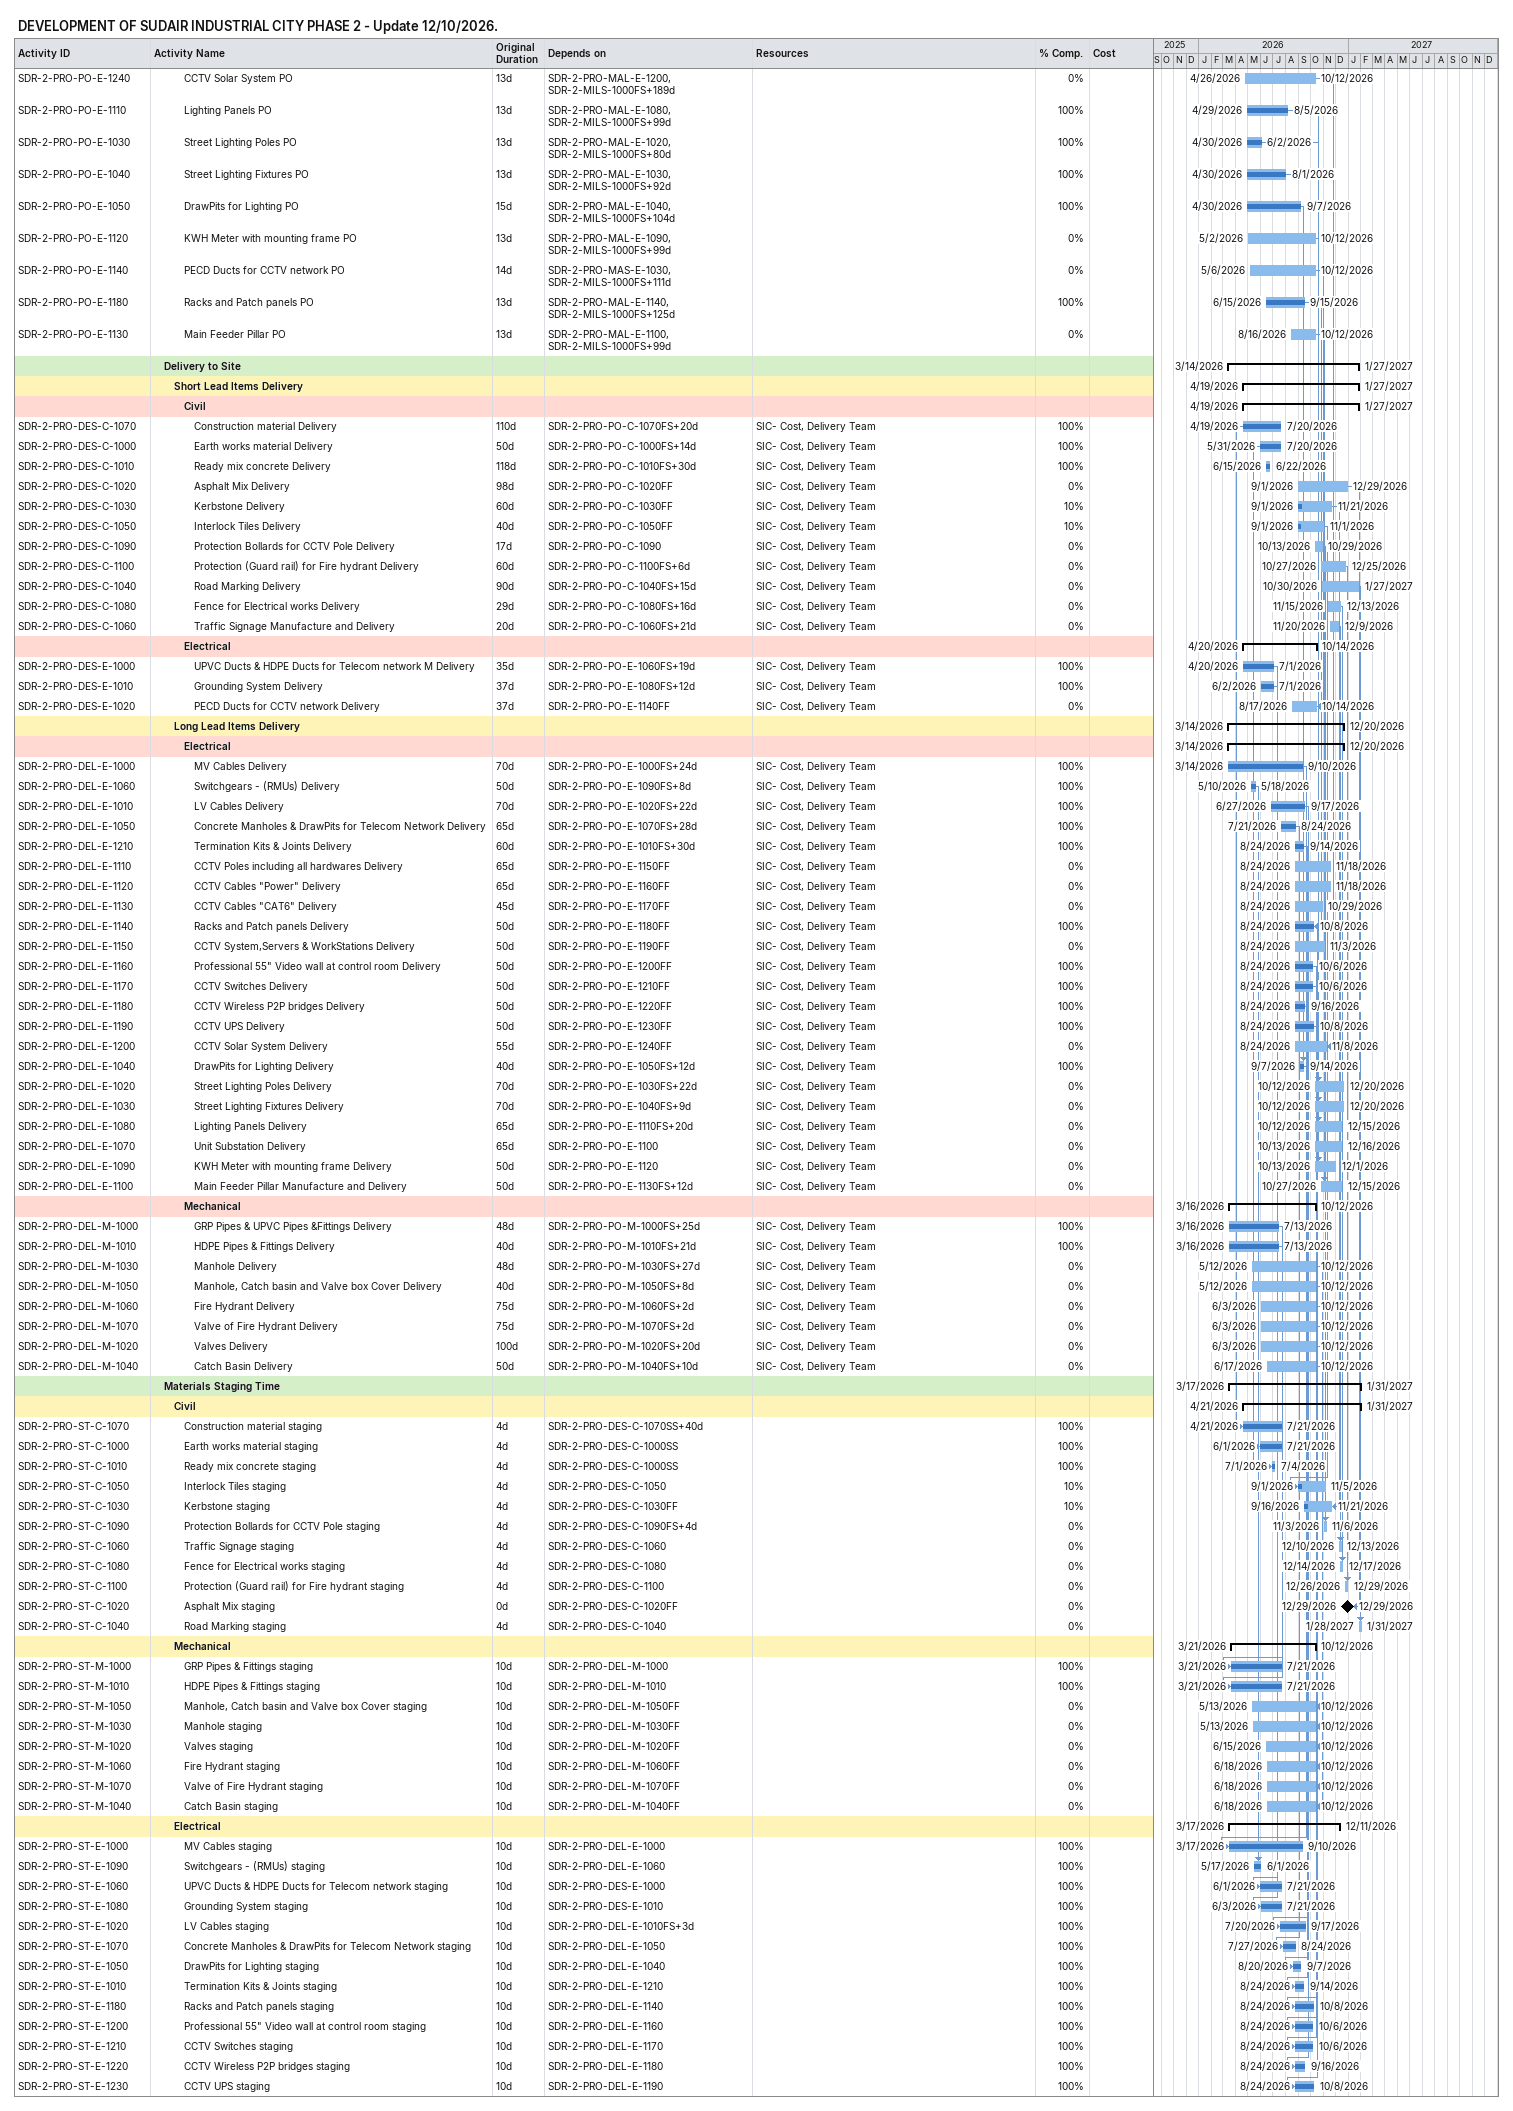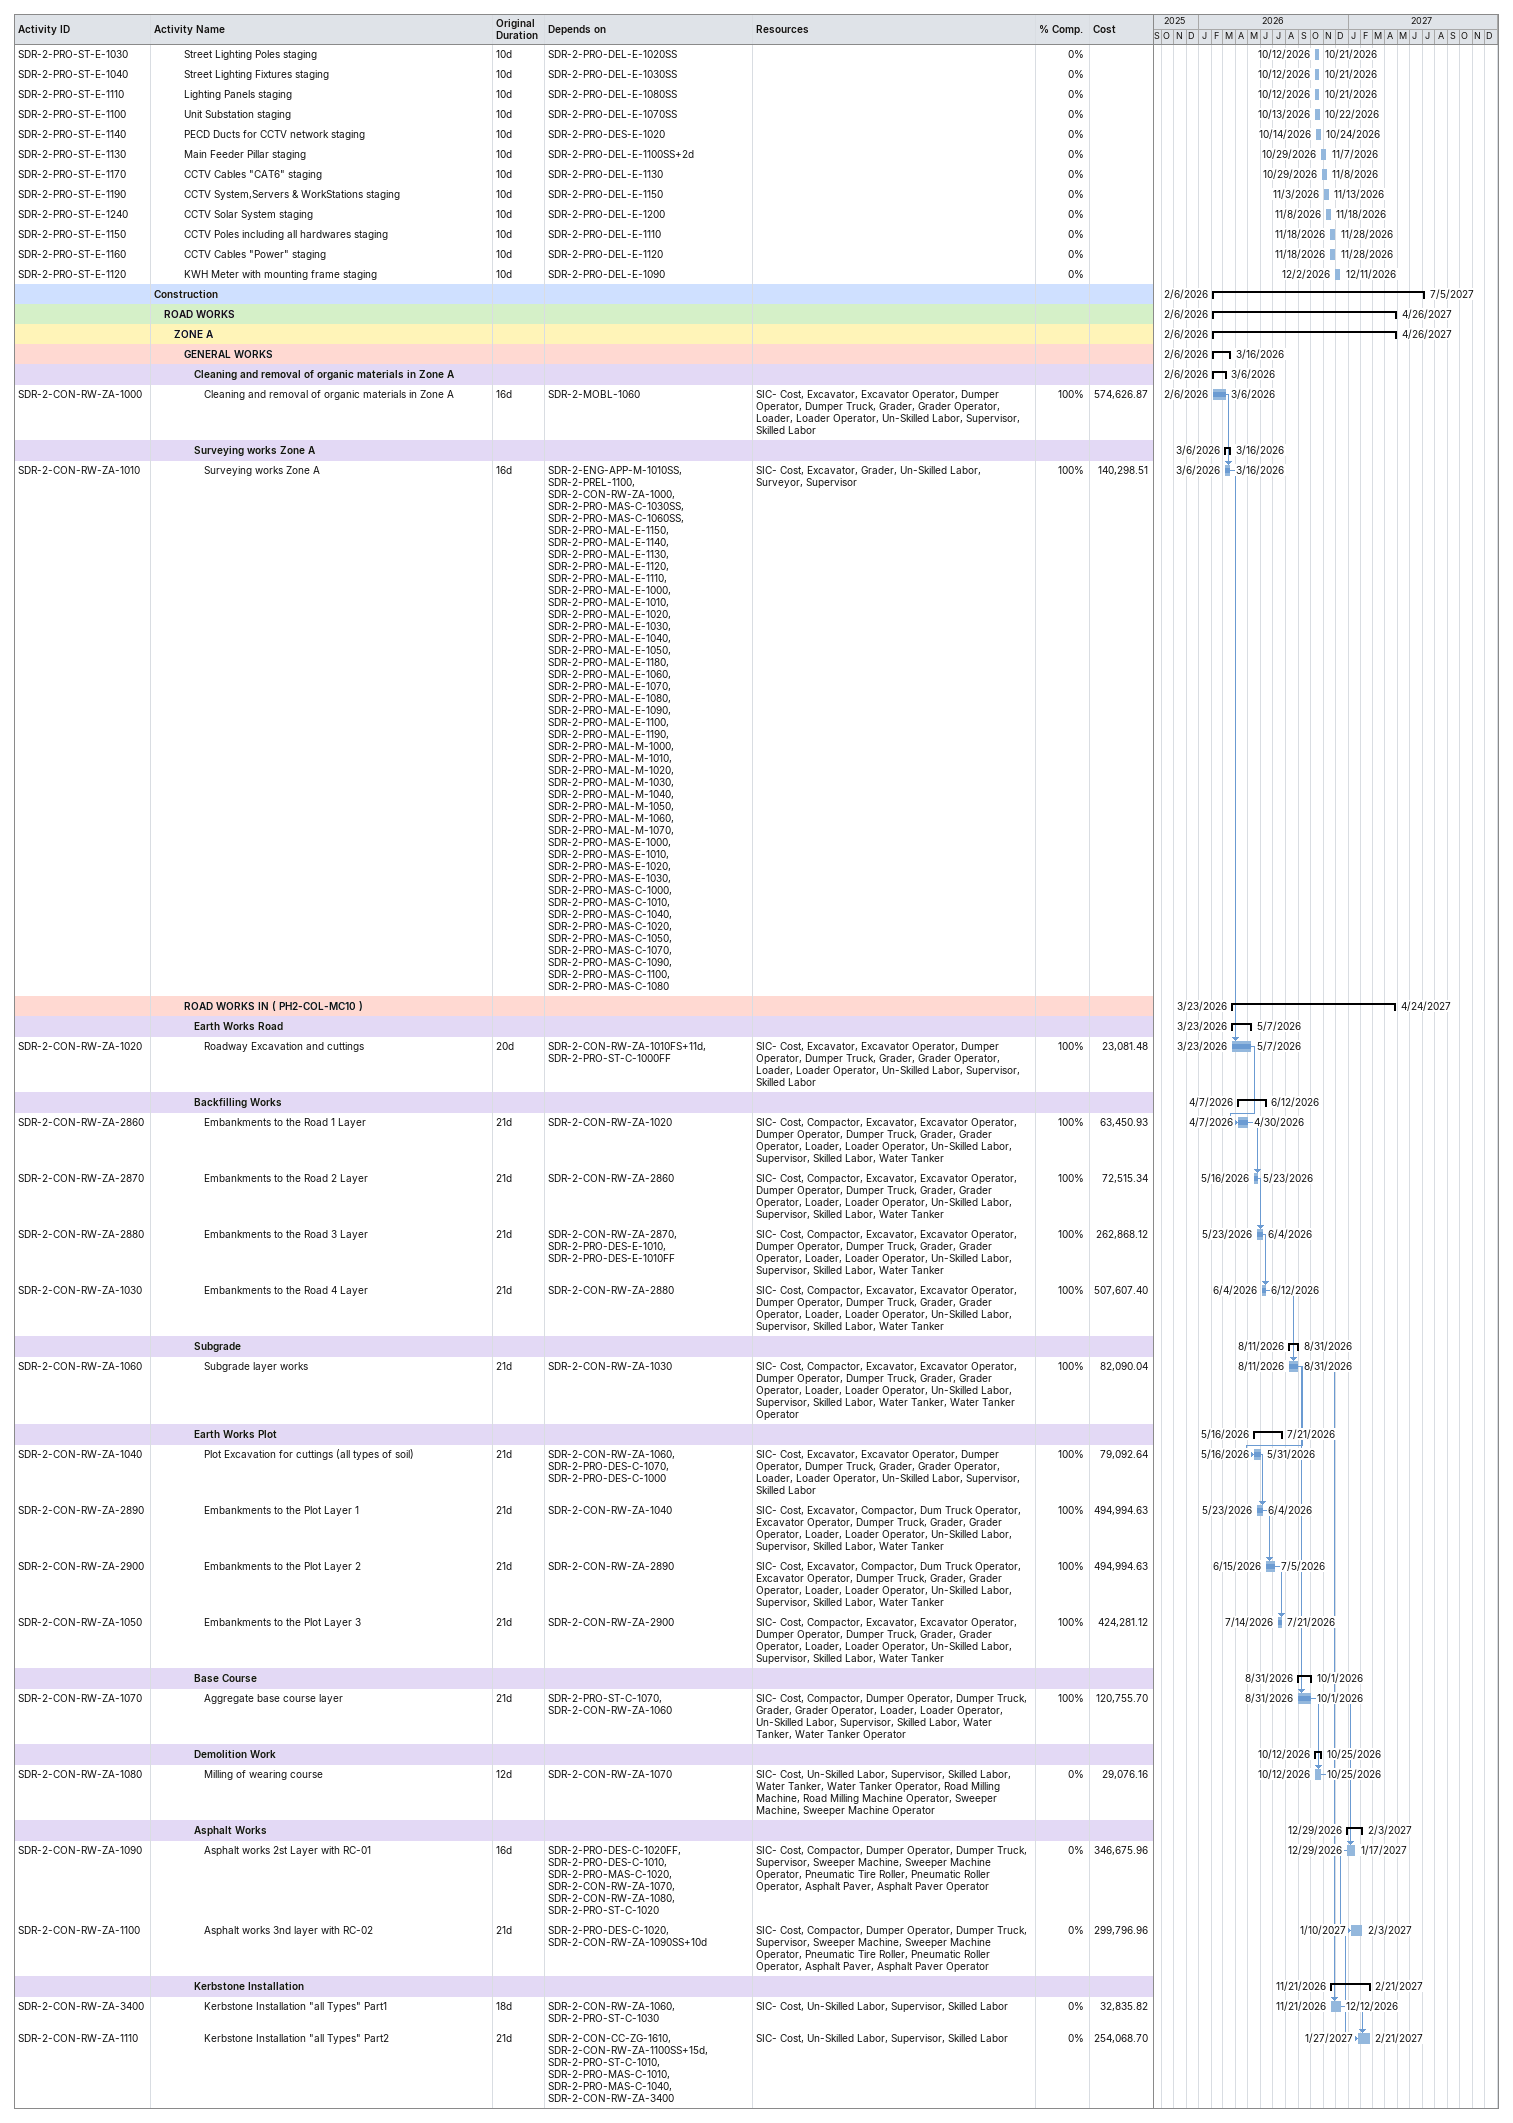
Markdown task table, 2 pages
DEVELOPMENT OF SUDAIR INDUSTRIAL CITY PHASE 2 - Update 12/10/2026.

| ID | Level | Task | Original duration | Start | Finish | Predecessors | Resources | % complete | Cost |
|---|---|---|---|---|---|---|---|---|---|
| SDR-2-PRO-PO-E-1240 | 4 | CCTV Solar System PO | 13d | 2026-04-26 | 2026-10-12 | SDR-2-PRO-MAL-E-1200, SDR-2-MILS-1000FS+189d |  | 0 |  |
| SDR-2-PRO-PO-E-1110 | 4 | Lighting Panels PO | 13d | 2026-04-29 | 2026-08-05 | SDR-2-PRO-MAL-E-1080, SDR-2-MILS-1000FS+99d |  | 100 |  |
| SDR-2-PRO-PO-E-1030 | 4 | Street Lighting Poles PO | 13d | 2026-04-30 | 2026-06-02 | SDR-2-PRO-MAL-E-1020, SDR-2-MILS-1000FS+80d |  | 100 |  |
| SDR-2-PRO-PO-E-1040 | 4 | Street Lighting Fixtures PO | 13d | 2026-04-30 | 2026-08-01 | SDR-2-PRO-MAL-E-1030, SDR-2-MILS-1000FS+92d |  | 100 |  |
| SDR-2-PRO-PO-E-1050 | 4 | DrawPits for Lighting PO | 15d | 2026-04-30 | 2026-09-07 | SDR-2-PRO-MAL-E-1040, SDR-2-MILS-1000FS+104d |  | 100 |  |
| SDR-2-PRO-PO-E-1120 | 4 | KWH Meter with mounting frame PO | 13d | 2026-05-02 | 2026-10-12 | SDR-2-PRO-MAL-E-1090, SDR-2-MILS-1000FS+99d |  | 0 |  |
| SDR-2-PRO-PO-E-1140 | 4 | PECD Ducts for CCTV network PO | 14d | 2026-05-06 | 2026-10-12 | SDR-2-PRO-MAS-E-1030, SDR-2-MILS-1000FS+111d |  | 0 |  |
| SDR-2-PRO-PO-E-1180 | 4 | Racks and Patch panels PO | 13d | 2026-06-15 | 2026-09-15 | SDR-2-PRO-MAL-E-1140, SDR-2-MILS-1000FS+125d |  | 100 |  |
| SDR-2-PRO-PO-E-1130 | 4 | Main Feeder Pillar PO | 13d | 2026-08-16 | 2026-10-12 | SDR-2-PRO-MAL-E-1100, SDR-2-MILS-1000FS+99d |  | 0 |  |
|  | 2 | **Delivery to Site** |  | 2026-03-14 | 2027-01-27 |  |  |  |  |
|  | 3 | **Short Lead Items Delivery** |  | 2026-04-19 | 2027-01-27 |  |  |  |  |
|  | 4 | **Civil** |  | 2026-04-19 | 2027-01-27 |  |  |  |  |
| SDR-2-PRO-DES-C-1070 | 5 | Construction material Delivery | 110d | 2026-04-19 | 2026-07-20 | SDR-2-PRO-PO-C-1070FS+20d | SIC- Cost, Delivery Team | 100 |  |
| SDR-2-PRO-DES-C-1000 | 5 | Earth works material Delivery | 50d | 2026-05-31 | 2026-07-20 | SDR-2-PRO-PO-C-1000FS+14d | SIC- Cost, Delivery Team | 100 |  |
| SDR-2-PRO-DES-C-1010 | 5 | Ready mix concrete Delivery | 118d | 2026-06-15 | 2026-06-22 | SDR-2-PRO-PO-C-1010FS+30d | SIC- Cost, Delivery Team | 100 |  |
| SDR-2-PRO-DES-C-1020 | 5 | Asphalt Mix Delivery | 98d | 2026-09-01 | 2026-12-29 | SDR-2-PRO-PO-C-1020FF | SIC- Cost, Delivery Team | 0 |  |
| SDR-2-PRO-DES-C-1030 | 5 | Kerbstone Delivery | 60d | 2026-09-01 | 2026-11-21 | SDR-2-PRO-PO-C-1030FF | SIC- Cost, Delivery Team | 10 |  |
| SDR-2-PRO-DES-C-1050 | 5 | Interlock Tiles Delivery | 40d | 2026-09-01 | 2026-11-01 | SDR-2-PRO-PO-C-1050FF | SIC- Cost, Delivery Team | 10 |  |
| SDR-2-PRO-DES-C-1090 | 5 | Protection Bollards for CCTV Pole Delivery | 17d | 2026-10-13 | 2026-10-29 | SDR-2-PRO-PO-C-1090 | SIC- Cost, Delivery Team | 0 |  |
| SDR-2-PRO-DES-C-1100 | 5 | Protection (Guard rail) for Fire hydrant Delivery | 60d | 2026-10-27 | 2026-12-25 | SDR-2-PRO-PO-C-1100FS+6d | SIC- Cost, Delivery Team | 0 |  |
| SDR-2-PRO-DES-C-1040 | 5 | Road Marking Delivery | 90d | 2026-10-30 | 2027-01-27 | SDR-2-PRO-PO-C-1040FS+15d | SIC- Cost, Delivery Team | 0 |  |
| SDR-2-PRO-DES-C-1080 | 5 | Fence for Electrical works Delivery | 29d | 2026-11-15 | 2026-12-13 | SDR-2-PRO-PO-C-1080FS+16d | SIC- Cost, Delivery Team | 0 |  |
| SDR-2-PRO-DES-C-1060 | 5 | Traffic Signage Manufacture and Delivery | 20d | 2026-11-20 | 2026-12-09 | SDR-2-PRO-PO-C-1060FS+21d | SIC- Cost, Delivery Team | 0 |  |
|  | 4 | **Electrical** |  | 2026-04-20 | 2026-10-14 |  |  |  |  |
| SDR-2-PRO-DES-E-1000 | 5 | UPVC Ducts & HDPE Ducts for Telecom network M Delivery | 35d | 2026-04-20 | 2026-07-01 | SDR-2-PRO-PO-E-1060FS+19d | SIC- Cost, Delivery Team | 100 |  |
| SDR-2-PRO-DES-E-1010 | 5 | Grounding System Delivery | 37d | 2026-06-02 | 2026-07-01 | SDR-2-PRO-PO-E-1080FS+12d | SIC- Cost, Delivery Team | 100 |  |
| SDR-2-PRO-DES-E-1020 | 5 | PECD Ducts for CCTV network Delivery | 37d | 2026-08-17 | 2026-10-14 | SDR-2-PRO-PO-E-1140FF | SIC- Cost, Delivery Team | 0 |  |
|  | 3 | **Long Lead Items Delivery** |  | 2026-03-14 | 2026-12-20 |  |  |  |  |
|  | 4 | **Electrical** |  | 2026-03-14 | 2026-12-20 |  |  |  |  |
| SDR-2-PRO-DEL-E-1000 | 5 | MV Cables Delivery | 70d | 2026-03-14 | 2026-09-10 | SDR-2-PRO-PO-E-1000FS+24d | SIC- Cost, Delivery Team | 100 |  |
| SDR-2-PRO-DEL-E-1060 | 5 | Switchgears - (RMUs) Delivery | 50d | 2026-05-10 | 2026-05-18 | SDR-2-PRO-PO-E-1090FS+8d | SIC- Cost, Delivery Team | 100 |  |
| SDR-2-PRO-DEL-E-1010 | 5 | LV Cables Delivery | 70d | 2026-06-27 | 2026-09-17 | SDR-2-PRO-PO-E-1020FS+22d | SIC- Cost, Delivery Team | 100 |  |
| SDR-2-PRO-DEL-E-1050 | 5 | Concrete Manholes & DrawPits for Telecom Network Delivery | 65d | 2026-07-21 | 2026-08-24 | SDR-2-PRO-PO-E-1070FS+28d | SIC- Cost, Delivery Team | 100 |  |
| SDR-2-PRO-DEL-E-1210 | 5 | Termination Kits & Joints Delivery | 60d | 2026-08-24 | 2026-09-14 | SDR-2-PRO-PO-E-1010FS+30d | SIC- Cost, Delivery Team | 100 |  |
| SDR-2-PRO-DEL-E-1110 | 5 | CCTV Poles including all hardwares Delivery | 65d | 2026-08-24 | 2026-11-18 | SDR-2-PRO-PO-E-1150FF | SIC- Cost, Delivery Team | 0 |  |
| SDR-2-PRO-DEL-E-1120 | 5 | CCTV Cables "Power" Delivery | 65d | 2026-08-24 | 2026-11-18 | SDR-2-PRO-PO-E-1160FF | SIC- Cost, Delivery Team | 0 |  |
| SDR-2-PRO-DEL-E-1130 | 5 | CCTV Cables "CAT6" Delivery | 45d | 2026-08-24 | 2026-10-29 | SDR-2-PRO-PO-E-1170FF | SIC- Cost, Delivery Team | 0 |  |
| SDR-2-PRO-DEL-E-1140 | 5 | Racks and Patch panels Delivery | 50d | 2026-08-24 | 2026-10-08 | SDR-2-PRO-PO-E-1180FF | SIC- Cost, Delivery Team | 100 |  |
| SDR-2-PRO-DEL-E-1150 | 5 | CCTV System,Servers & WorkStations Delivery | 50d | 2026-08-24 | 2026-11-03 | SDR-2-PRO-PO-E-1190FF | SIC- Cost, Delivery Team | 0 |  |
| SDR-2-PRO-DEL-E-1160 | 5 | Professional 55" Video wall at control room Delivery | 50d | 2026-08-24 | 2026-10-06 | SDR-2-PRO-PO-E-1200FF | SIC- Cost, Delivery Team | 100 |  |
| SDR-2-PRO-DEL-E-1170 | 5 | CCTV Switches Delivery | 50d | 2026-08-24 | 2026-10-06 | SDR-2-PRO-PO-E-1210FF | SIC- Cost, Delivery Team | 100 |  |
| SDR-2-PRO-DEL-E-1180 | 5 | CCTV Wireless P2P bridges Delivery | 50d | 2026-08-24 | 2026-09-16 | SDR-2-PRO-PO-E-1220FF | SIC- Cost, Delivery Team | 100 |  |
| SDR-2-PRO-DEL-E-1190 | 5 | CCTV UPS Delivery | 50d | 2026-08-24 | 2026-10-08 | SDR-2-PRO-PO-E-1230FF | SIC- Cost, Delivery Team | 100 |  |
| SDR-2-PRO-DEL-E-1200 | 5 | CCTV Solar System Delivery | 55d | 2026-08-24 | 2026-11-08 | SDR-2-PRO-PO-E-1240FF | SIC- Cost, Delivery Team | 0 |  |
| SDR-2-PRO-DEL-E-1040 | 5 | DrawPits for Lighting Delivery | 40d | 2026-09-07 | 2026-09-14 | SDR-2-PRO-PO-E-1050FS+12d | SIC- Cost, Delivery Team | 100 |  |
| SDR-2-PRO-DEL-E-1020 | 5 | Street Lighting Poles Delivery | 70d | 2026-10-12 | 2026-12-20 | SDR-2-PRO-PO-E-1030FS+22d | SIC- Cost, Delivery Team | 0 |  |
| SDR-2-PRO-DEL-E-1030 | 5 | Street Lighting Fixtures Delivery | 70d | 2026-10-12 | 2026-12-20 | SDR-2-PRO-PO-E-1040FS+9d | SIC- Cost, Delivery Team | 0 |  |
| SDR-2-PRO-DEL-E-1080 | 5 | Lighting Panels Delivery | 65d | 2026-10-12 | 2026-12-15 | SDR-2-PRO-PO-E-1110FS+20d | SIC- Cost, Delivery Team | 0 |  |
| SDR-2-PRO-DEL-E-1070 | 5 | Unit Substation Delivery | 65d | 2026-10-13 | 2026-12-16 | SDR-2-PRO-PO-E-1100 | SIC- Cost, Delivery Team | 0 |  |
| SDR-2-PRO-DEL-E-1090 | 5 | KWH Meter with mounting frame Delivery | 50d | 2026-10-13 | 2026-12-01 | SDR-2-PRO-PO-E-1120 | SIC- Cost, Delivery Team | 0 |  |
| SDR-2-PRO-DEL-E-1100 | 5 | Main Feeder Pillar Manufacture and Delivery | 50d | 2026-10-27 | 2026-12-15 | SDR-2-PRO-PO-E-1130FS+12d | SIC- Cost, Delivery Team | 0 |  |
|  | 4 | **Mechanical** |  | 2026-03-16 | 2026-10-12 |  |  |  |  |
| SDR-2-PRO-DEL-M-1000 | 5 | GRP Pipes & UPVC Pipes &Fittings Delivery | 48d | 2026-03-16 | 2026-07-13 | SDR-2-PRO-PO-M-1000FS+25d | SIC- Cost, Delivery Team | 100 |  |
| SDR-2-PRO-DEL-M-1010 | 5 | HDPE Pipes & Fittings Delivery | 40d | 2026-03-16 | 2026-07-13 | SDR-2-PRO-PO-M-1010FS+21d | SIC- Cost, Delivery Team | 100 |  |
| SDR-2-PRO-DEL-M-1030 | 5 | Manhole Delivery | 48d | 2026-05-12 | 2026-10-12 | SDR-2-PRO-PO-M-1030FS+27d | SIC- Cost, Delivery Team | 0 |  |
| SDR-2-PRO-DEL-M-1050 | 5 | Manhole, Catch basin and Valve box Cover Delivery | 40d | 2026-05-12 | 2026-10-12 | SDR-2-PRO-PO-M-1050FS+8d | SIC- Cost, Delivery Team | 0 |  |
| SDR-2-PRO-DEL-M-1060 | 5 | Fire Hydrant Delivery | 75d | 2026-06-03 | 2026-10-12 | SDR-2-PRO-PO-M-1060FS+2d | SIC- Cost, Delivery Team | 0 |  |
| SDR-2-PRO-DEL-M-1070 | 5 | Valve of Fire Hydrant Delivery | 75d | 2026-06-03 | 2026-10-12 | SDR-2-PRO-PO-M-1070FS+2d | SIC- Cost, Delivery Team | 0 |  |
| SDR-2-PRO-DEL-M-1020 | 5 | Valves Delivery | 100d | 2026-06-03 | 2026-10-12 | SDR-2-PRO-PO-M-1020FS+20d | SIC- Cost, Delivery Team | 0 |  |
| SDR-2-PRO-DEL-M-1040 | 5 | Catch Basin Delivery | 50d | 2026-06-17 | 2026-10-12 | SDR-2-PRO-PO-M-1040FS+10d | SIC- Cost, Delivery Team | 0 |  |
|  | 2 | **Materials Staging Time** |  | 2026-03-17 | 2027-01-31 |  |  |  |  |
|  | 3 | **Civil** |  | 2026-04-21 | 2027-01-31 |  |  |  |  |
| SDR-2-PRO-ST-C-1070 | 4 | Construction material staging | 4d | 2026-04-21 | 2026-07-21 | SDR-2-PRO-DES-C-1070SS+40d |  | 100 |  |
| SDR-2-PRO-ST-C-1000 | 4 | Earth works material staging | 4d | 2026-06-01 | 2026-07-21 | SDR-2-PRO-DES-C-1000SS |  | 100 |  |
| SDR-2-PRO-ST-C-1010 | 4 | Ready mix concrete staging | 4d | 2026-07-01 | 2026-07-04 | SDR-2-PRO-DES-C-1000SS |  | 100 |  |
| SDR-2-PRO-ST-C-1050 | 4 | Interlock Tiles staging | 4d | 2026-09-01 | 2026-11-05 | SDR-2-PRO-DES-C-1050 |  | 10 |  |
| SDR-2-PRO-ST-C-1030 | 4 | Kerbstone staging | 4d | 2026-09-16 | 2026-11-21 | SDR-2-PRO-DES-C-1030FF |  | 10 |  |
| SDR-2-PRO-ST-C-1090 | 4 | Protection Bollards for CCTV Pole staging | 4d | 2026-11-03 | 2026-11-06 | SDR-2-PRO-DES-C-1090FS+4d |  | 0 |  |
| SDR-2-PRO-ST-C-1060 | 4 | Traffic Signage staging | 4d | 2026-12-10 | 2026-12-13 | SDR-2-PRO-DES-C-1060 |  | 0 |  |
| SDR-2-PRO-ST-C-1080 | 4 | Fence for Electrical works staging | 4d | 2026-12-14 | 2026-12-17 | SDR-2-PRO-DES-C-1080 |  | 0 |  |
| SDR-2-PRO-ST-C-1100 | 4 | Protection (Guard rail) for Fire hydrant staging | 4d | 2026-12-26 | 2026-12-29 | SDR-2-PRO-DES-C-1100 |  | 0 |  |
| SDR-2-PRO-ST-C-1020 | 4 | Asphalt Mix staging | 0d | 2026-12-29 | 2026-12-29 | SDR-2-PRO-DES-C-1020FF |  | 0 |  |
| SDR-2-PRO-ST-C-1040 | 4 | Road Marking staging | 4d | 2027-01-28 | 2027-01-31 | SDR-2-PRO-DES-C-1040 |  | 0 |  |
|  | 3 | **Mechanical** |  | 2026-03-21 | 2026-10-12 |  |  |  |  |
| SDR-2-PRO-ST-M-1000 | 4 | GRP Pipes & Fittings staging | 10d | 2026-03-21 | 2026-07-21 | SDR-2-PRO-DEL-M-1000 |  | 100 |  |
| SDR-2-PRO-ST-M-1010 | 4 | HDPE Pipes & Fittings staging | 10d | 2026-03-21 | 2026-07-21 | SDR-2-PRO-DEL-M-1010 |  | 100 |  |
| SDR-2-PRO-ST-M-1050 | 4 | Manhole, Catch basin and Valve box Cover staging | 10d | 2026-05-13 | 2026-10-12 | SDR-2-PRO-DEL-M-1050FF |  | 0 |  |
| SDR-2-PRO-ST-M-1030 | 4 | Manhole staging | 10d | 2026-05-13 | 2026-10-12 | SDR-2-PRO-DEL-M-1030FF |  | 0 |  |
| SDR-2-PRO-ST-M-1020 | 4 | Valves staging | 10d | 2026-06-15 | 2026-10-12 | SDR-2-PRO-DEL-M-1020FF |  | 0 |  |
| SDR-2-PRO-ST-M-1060 | 4 | Fire Hydrant staging | 10d | 2026-06-18 | 2026-10-12 | SDR-2-PRO-DEL-M-1060FF |  | 0 |  |
| SDR-2-PRO-ST-M-1070 | 4 | Valve of Fire Hydrant staging | 10d | 2026-06-18 | 2026-10-12 | SDR-2-PRO-DEL-M-1070FF |  | 0 |  |
| SDR-2-PRO-ST-M-1040 | 4 | Catch Basin staging | 10d | 2026-06-18 | 2026-10-12 | SDR-2-PRO-DEL-M-1040FF |  | 0 |  |
|  | 3 | **Electrical** |  | 2026-03-17 | 2026-12-11 |  |  |  |  |
| SDR-2-PRO-ST-E-1000 | 4 | MV Cables staging | 10d | 2026-03-17 | 2026-09-10 | SDR-2-PRO-DEL-E-1000 |  | 100 |  |
| SDR-2-PRO-ST-E-1090 | 4 | Switchgears - (RMUs) staging | 10d | 2026-05-17 | 2026-06-01 | SDR-2-PRO-DEL-E-1060 |  | 100 |  |
| SDR-2-PRO-ST-E-1060 | 4 | UPVC Ducts & HDPE Ducts for Telecom network staging | 10d | 2026-06-01 | 2026-07-21 | SDR-2-PRO-DES-E-1000 |  | 100 |  |
| SDR-2-PRO-ST-E-1080 | 4 | Grounding System staging | 10d | 2026-06-03 | 2026-07-21 | SDR-2-PRO-DES-E-1010 |  | 100 |  |
| SDR-2-PRO-ST-E-1020 | 4 | LV Cables staging | 10d | 2026-07-20 | 2026-09-17 | SDR-2-PRO-DEL-E-1010FS+3d |  | 100 |  |
| SDR-2-PRO-ST-E-1070 | 4 | Concrete Manholes & DrawPits for Telecom Network staging | 10d | 2026-07-27 | 2026-08-24 | SDR-2-PRO-DEL-E-1050 |  | 100 |  |
| SDR-2-PRO-ST-E-1050 | 4 | DrawPits for Lighting staging | 10d | 2026-08-20 | 2026-09-07 | SDR-2-PRO-DEL-E-1040 |  | 100 |  |
| SDR-2-PRO-ST-E-1010 | 4 | Termination Kits & Joints staging | 10d | 2026-08-24 | 2026-09-14 | SDR-2-PRO-DEL-E-1210 |  | 100 |  |
| SDR-2-PRO-ST-E-1180 | 4 | Racks and Patch panels staging | 10d | 2026-08-24 | 2026-10-08 | SDR-2-PRO-DEL-E-1140 |  | 100 |  |
| SDR-2-PRO-ST-E-1200 | 4 | Professional 55" Video wall at control room staging | 10d | 2026-08-24 | 2026-10-06 | SDR-2-PRO-DEL-E-1160 |  | 100 |  |
| SDR-2-PRO-ST-E-1210 | 4 | CCTV Switches staging | 10d | 2026-08-24 | 2026-10-06 | SDR-2-PRO-DEL-E-1170 |  | 100 |  |
| SDR-2-PRO-ST-E-1220 | 4 | CCTV Wireless P2P bridges staging | 10d | 2026-08-24 | 2026-09-16 | SDR-2-PRO-DEL-E-1180 |  | 100 |  |
| SDR-2-PRO-ST-E-1230 | 4 | CCTV UPS staging | 10d | 2026-08-24 | 2026-10-08 | SDR-2-PRO-DEL-E-1190 |  | 100 |  |
| SDR-2-PRO-ST-E-1030 | 4 | Street Lighting Poles staging | 10d | 2026-10-12 | 2026-10-21 | SDR-2-PRO-DEL-E-1020SS |  | 0 |  |
| SDR-2-PRO-ST-E-1040 | 4 | Street Lighting Fixtures staging | 10d | 2026-10-12 | 2026-10-21 | SDR-2-PRO-DEL-E-1030SS |  | 0 |  |
| SDR-2-PRO-ST-E-1110 | 4 | Lighting Panels staging | 10d | 2026-10-12 | 2026-10-21 | SDR-2-PRO-DEL-E-1080SS |  | 0 |  |
| SDR-2-PRO-ST-E-1100 | 4 | Unit Substation staging | 10d | 2026-10-13 | 2026-10-22 | SDR-2-PRO-DEL-E-1070SS |  | 0 |  |
| SDR-2-PRO-ST-E-1140 | 4 | PECD Ducts for CCTV network staging | 10d | 2026-10-14 | 2026-10-24 | SDR-2-PRO-DES-E-1020 |  | 0 |  |
| SDR-2-PRO-ST-E-1130 | 4 | Main Feeder Pillar staging | 10d | 2026-10-29 | 2026-11-07 | SDR-2-PRO-DEL-E-1100SS+2d |  | 0 |  |
| SDR-2-PRO-ST-E-1170 | 4 | CCTV Cables "CAT6" staging | 10d | 2026-10-29 | 2026-11-08 | SDR-2-PRO-DEL-E-1130 |  | 0 |  |
| SDR-2-PRO-ST-E-1190 | 4 | CCTV System,Servers & WorkStations staging | 10d | 2026-11-03 | 2026-11-13 | SDR-2-PRO-DEL-E-1150 |  | 0 |  |
| SDR-2-PRO-ST-E-1240 | 4 | CCTV Solar System staging | 10d | 2026-11-08 | 2026-11-18 | SDR-2-PRO-DEL-E-1200 |  | 0 |  |
| SDR-2-PRO-ST-E-1150 | 4 | CCTV Poles including all hardwares staging | 10d | 2026-11-18 | 2026-11-28 | SDR-2-PRO-DEL-E-1110 |  | 0 |  |
| SDR-2-PRO-ST-E-1160 | 4 | CCTV Cables "Power" staging | 10d | 2026-11-18 | 2026-11-28 | SDR-2-PRO-DEL-E-1120 |  | 0 |  |
| SDR-2-PRO-ST-E-1120 | 4 | KWH Meter with mounting frame staging | 10d | 2026-12-02 | 2026-12-11 | SDR-2-PRO-DEL-E-1090 |  | 0 |  |
|  | 1 | **Construction** |  | 2026-02-06 | 2027-07-05 |  |  |  |  |
|  | 2 | **ROAD WORKS** |  | 2026-02-06 | 2027-04-26 |  |  |  |  |
|  | 3 | **ZONE A** |  | 2026-02-06 | 2027-04-26 |  |  |  |  |
|  | 4 | **GENERAL WORKS** |  | 2026-02-06 | 2026-03-16 |  |  |  |  |
|  | 5 | **Cleaning and removal of organic materials in Zone A** |  | 2026-02-06 | 2026-03-06 |  |  |  |  |
| SDR-2-CON-RW-ZA-1000 | 6 | Cleaning and removal of organic materials in Zone A | 16d | 2026-02-06 | 2026-03-06 | SDR-2-MOBL-1060 | SIC- Cost, Excavator, Excavator Operator, Dumper Operator, Dumper Truck, Grader, Grader Operator, Loader, Loader Operator, Un-Skilled Labor, Supervisor, Skilled Labor | 100 | 574626.87 |
|  | 5 | **Surveying works Zone A** |  | 2026-03-06 | 2026-03-16 |  |  |  |  |
| SDR-2-CON-RW-ZA-1010 | 6 | Surveying works Zone A | 16d | 2026-03-06 | 2026-03-16 | SDR-2-ENG-APP-M-1010SS, SDR-2-PREL-1100, SDR-2-CON-RW-ZA-1000, SDR-2-PRO-MAS-C-1030SS, SDR-2-PRO-MAS-C-1060SS, SDR-2-PRO-MAL-E-1150, SDR-2-PRO-MAL-E-1140, SDR-2-PRO-MAL-E-1130, SDR-2-PRO-MAL-E-1120, SDR-2-PRO-MAL-E-1110, SDR-2-PRO-MAL-E-1000, SDR-2-PRO-MAL-E-1010, SDR-2-PRO-MAL-E-1020, SDR-2-PRO-MAL-E-1030, SDR-2-PRO-MAL-E-1040, SDR-2-PRO-MAL-E-1050, SDR-2-PRO-MAL-E-1180, SDR-2-PRO-MAL-E-1060, SDR-2-PRO-MAL-E-1070, SDR-2-PRO-MAL-E-1080, SDR-2-PRO-MAL-E-1090, SDR-2-PRO-MAL-E-1100, SDR-2-PRO-MAL-E-1190, SDR-2-PRO-MAL-M-1000, SDR-2-PRO-MAL-M-1010, SDR-2-PRO-MAL-M-1020, SDR-2-PRO-MAL-M-1030, SDR-2-PRO-MAL-M-1040, SDR-2-PRO-MAL-M-1050, SDR-2-PRO-MAL-M-1060, SDR-2-PRO-MAL-M-1070, SDR-2-PRO-MAS-E-1000, SDR-2-PRO-MAS-E-1010, SDR-2-PRO-MAS-E-1020, SDR-2-PRO-MAS-E-1030, SDR-2-PRO-MAS-C-1000, SDR-2-PRO-MAS-C-1010, SDR-2-PRO-MAS-C-1040, SDR-2-PRO-MAS-C-1020, SDR-2-PRO-MAS-C-1050, SDR-2-PRO-MAS-C-1070, SDR-2-PRO-MAS-C-1090, SDR-2-PRO-MAS-C-1100, SDR-2-PRO-MAS-C-1080 | SIC- Cost, Excavator, Grader, Un-Skilled Labor, Surveyor, Supervisor | 100 | 140298.51 |
|  | 4 | **ROAD WORKS IN ( PH2-COL-MC10 )** |  | 2026-03-23 | 2027-04-24 |  |  |  |  |
|  | 5 | **Earth Works Road** |  | 2026-03-23 | 2026-05-07 |  |  |  |  |
| SDR-2-CON-RW-ZA-1020 | 6 | Roadway Excavation and cuttings | 20d | 2026-03-23 | 2026-05-07 | SDR-2-CON-RW-ZA-1010FS+11d, SDR-2-PRO-ST-C-1000FF | SIC- Cost, Excavator, Excavator Operator, Dumper Operator, Dumper Truck, Grader, Grader Operator, Loader, Loader Operator, Un-Skilled Labor, Supervisor, Skilled Labor | 100 | 23081.48 |
|  | 5 | **Backfilling Works** |  | 2026-04-07 | 2026-06-12 |  |  |  |  |
| SDR-2-CON-RW-ZA-2860 | 6 | Embankments to the Road 1 Layer | 21d | 2026-04-07 | 2026-04-30 | SDR-2-CON-RW-ZA-1020 | SIC- Cost, Compactor, Excavator, Excavator Operator, Dumper Operator, Dumper Truck, Grader, Grader Operator, Loader, Loader Operator, Un-Skilled Labor, Supervisor, Skilled Labor, Water Tanker | 100 | 63450.93 |
| SDR-2-CON-RW-ZA-2870 | 6 | Embankments to the Road 2 Layer | 21d | 2026-05-16 | 2026-05-23 | SDR-2-CON-RW-ZA-2860 | SIC- Cost, Compactor, Excavator, Excavator Operator, Dumper Operator, Dumper Truck, Grader, Grader Operator, Loader, Loader Operator, Un-Skilled Labor, Supervisor, Skilled Labor, Water Tanker | 100 | 72515.34 |
| SDR-2-CON-RW-ZA-2880 | 6 | Embankments to the Road 3 Layer | 21d | 2026-05-23 | 2026-06-04 | SDR-2-CON-RW-ZA-2870, SDR-2-PRO-DES-E-1010, SDR-2-PRO-DES-E-1010FF | SIC- Cost, Compactor, Excavator, Excavator Operator, Dumper Operator, Dumper Truck, Grader, Grader Operator, Loader, Loader Operator, Un-Skilled Labor, Supervisor, Skilled Labor, Water Tanker | 100 | 262868.12 |
| SDR-2-CON-RW-ZA-1030 | 6 | Embankments to the Road 4 Layer | 21d | 2026-06-04 | 2026-06-12 | SDR-2-CON-RW-ZA-2880 | SIC- Cost, Compactor, Excavator, Excavator Operator, Dumper Operator, Dumper Truck, Grader, Grader Operator, Loader, Loader Operator, Un-Skilled Labor, Supervisor, Skilled Labor, Water Tanker | 100 | 507607.40 |
|  | 5 | **Subgrade** |  | 2026-08-11 | 2026-08-31 |  |  |  |  |
| SDR-2-CON-RW-ZA-1060 | 6 | Subgrade layer works | 21d | 2026-08-11 | 2026-08-31 | SDR-2-CON-RW-ZA-1030 | SIC- Cost, Compactor, Excavator, Excavator Operator, Dumper Operator, Dumper Truck, Grader, Grader Operator, Loader, Loader Operator, Un-Skilled Labor, Supervisor, Skilled Labor, Water Tanker, Water Tanker Operator | 100 | 82090.04 |
|  | 5 | **Earth Works Plot** |  | 2026-05-16 | 2026-07-21 |  |  |  |  |
| SDR-2-CON-RW-ZA-1040 | 6 | Plot Excavation for cuttings (all types of soil) | 21d | 2026-05-16 | 2026-05-31 | SDR-2-CON-RW-ZA-1060, SDR-2-PRO-DES-C-1070, SDR-2-PRO-DES-C-1000 | SIC- Cost, Excavator, Excavator Operator, Dumper Operator, Dumper Truck, Grader, Grader Operator, Loader, Loader Operator, Un-Skilled Labor, Supervisor, Skilled Labor | 100 | 79092.64 |
| SDR-2-CON-RW-ZA-2890 | 6 | Embankments to the Plot Layer 1 | 21d | 2026-05-23 | 2026-06-04 | SDR-2-CON-RW-ZA-1040 | SIC- Cost, Excavator, Compactor, Dum Truck Operator, Excavator Operator, Dumper Truck, Grader, Grader Operator, Loader, Loader Operator, Un-Skilled Labor, Supervisor, Skilled Labor, Water Tanker | 100 | 494994.63 |
| SDR-2-CON-RW-ZA-2900 | 6 | Embankments to the Plot Layer 2 | 21d | 2026-06-15 | 2026-07-05 | SDR-2-CON-RW-ZA-2890 | SIC- Cost, Excavator, Compactor, Dum Truck Operator, Excavator Operator, Dumper Truck, Grader, Grader Operator, Loader, Loader Operator, Un-Skilled Labor, Supervisor, Skilled Labor, Water Tanker | 100 | 494994.63 |
| SDR-2-CON-RW-ZA-1050 | 6 | Embankments to the Plot Layer 3 | 21d | 2026-07-14 | 2026-07-21 | SDR-2-CON-RW-ZA-2900 | SIC- Cost, Compactor, Excavator, Excavator Operator, Dumper Operator, Dumper Truck, Grader, Grader Operator, Loader, Loader Operator, Un-Skilled Labor, Supervisor, Skilled Labor, Water Tanker | 100 | 424281.12 |
|  | 5 | **Base Course** |  | 2026-08-31 | 2026-10-01 |  |  |  |  |
| SDR-2-CON-RW-ZA-1070 | 6 | Aggregate base course layer | 21d | 2026-08-31 | 2026-10-01 | SDR-2-PRO-ST-C-1070, SDR-2-CON-RW-ZA-1060 | SIC- Cost, Compactor, Dumper Operator, Dumper Truck, Grader, Grader Operator, Loader, Loader Operator, Un-Skilled Labor, Supervisor, Skilled Labor, Water Tanker, Water Tanker Operator | 100 | 120755.70 |
|  | 5 | **Demolition Work** |  | 2026-10-12 | 2026-10-25 |  |  |  |  |
| SDR-2-CON-RW-ZA-1080 | 6 | Milling of wearing course | 12d | 2026-10-12 | 2026-10-25 | SDR-2-CON-RW-ZA-1070 | SIC- Cost, Un-Skilled Labor, Supervisor, Skilled Labor, Water Tanker, Water Tanker Operator, Road Milling Machine, Road Milling Machine Operator, Sweeper Machine, Sweeper Machine Operator | 0 | 29076.16 |
|  | 5 | **Asphalt Works** |  | 2026-12-29 | 2027-02-03 |  |  |  |  |
| SDR-2-CON-RW-ZA-1090 | 6 | Asphalt works 2st Layer with RC-01 | 16d | 2026-12-29 | 2027-01-17 | SDR-2-PRO-DES-C-1020FF, SDR-2-PRO-DES-C-1010, SDR-2-PRO-MAS-C-1020, SDR-2-CON-RW-ZA-1070, SDR-2-CON-RW-ZA-1080, SDR-2-PRO-ST-C-1020 | SIC- Cost, Compactor, Dumper Operator, Dumper Truck, Supervisor, Sweeper Machine, Sweeper Machine Operator, Pneumatic Tire Roller, Pneumatic Roller Operator, Asphalt Paver, Asphalt Paver Operator | 0 | 346675.96 |
| SDR-2-CON-RW-ZA-1100 | 6 | Asphalt works 3nd layer with RC-02 | 21d | 2027-01-10 | 2027-02-03 | SDR-2-PRO-DES-C-1020, SDR-2-CON-RW-ZA-1090SS+10d | SIC- Cost, Compactor, Dumper Operator, Dumper Truck, Supervisor, Sweeper Machine, Sweeper Machine Operator, Pneumatic Tire Roller, Pneumatic Roller Operator, Asphalt Paver, Asphalt Paver Operator | 0 | 299796.96 |
|  | 5 | **Kerbstone Installation** |  | 2026-11-21 | 2027-02-21 |  |  |  |  |
| SDR-2-CON-RW-ZA-3400 | 6 | Kerbstone Installation "all Types" Part1 | 18d | 2026-11-21 | 2026-12-12 | SDR-2-CON-RW-ZA-1060, SDR-2-PRO-ST-C-1030 | SIC- Cost, Un-Skilled Labor, Supervisor, Skilled Labor | 0 | 32835.82 |
| SDR-2-CON-RW-ZA-1110 | 6 | Kerbstone Installation "all Types" Part2 | 21d | 2027-01-27 | 2027-02-21 | SDR-2-CON-CC-ZG-1610, SDR-2-CON-RW-ZA-1100SS+15d, SDR-2-PRO-ST-C-1010, SDR-2-PRO-MAS-C-1010, SDR-2-PRO-MAS-C-1040, SDR-2-CON-RW-ZA-3400 | SIC- Cost, Un-Skilled Labor, Supervisor, Skilled Labor | 0 | 254068.70 |
